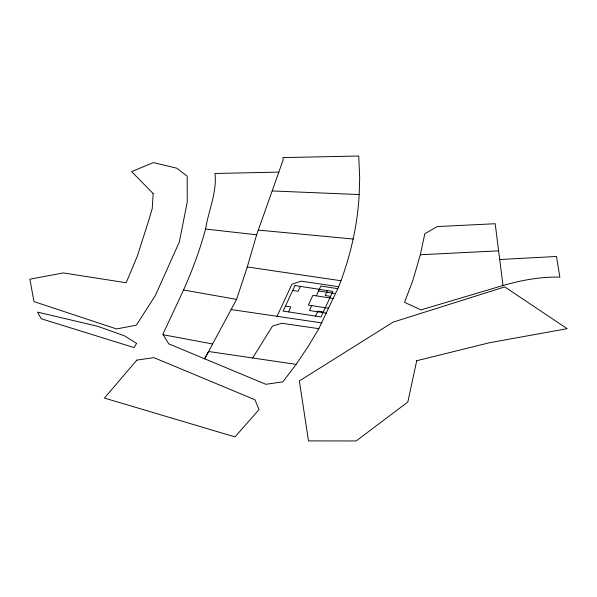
<?xml version="1.0" encoding="UTF-8"?>
<svg xmlns="http://www.w3.org/2000/svg" width="597" height="597" viewBox="0 0 597 597"><rect width="100%" height="100%" fill="white"/><g stroke="black" fill="none" stroke-linecap="round" stroke-linejoin="round"><path stroke-width="0.9" d="M359.17 194.555L359.685 178.264L358.745 156.033L282.836 157.593L283.135 159.974L256.635 234.785L247.285 266.971L236.584 299.395L204.622 358.797L208.547 351.484L296.09 364.379L308.104 346.588L318.843 328.663L338.723 286.702C350.163 257.24 357.491 226.159 359.17 194.555L272.292 190.958M420.31 254.755L424.848 233.681L437.332 226.561L495.204 223.726L502.987 285.5L420.982 309.895L404.527 302.321L412.691 280.986L420.31 254.755L498.622 250.83M296.09 364.379L282.888 381.834L265.889 384.311L168.742 343.835L162.884 334.298L181.869 293.679C191.406 272.777 199.562 251.247 205.562 229.054C208.502 210.629 217.129 192.331 214.972 173.481L278.889 172.108M277.038 316.298L291.918 284.239L301.007 281.142L338.723 286.702M288.5 311.895L290.799 306.962L285.403 306.127M300.388 286.381L298.09 291.306L292.702 290.47M311.738 305.619L309.455 310.507L326.402 313.141M316.298 295.836L320.858 286.053L337.798 288.687M315.612 316.104L317.902 311.171L323.298 312.007M327.499 290.59L325.201 295.522L330.589 296.358M252.665 357.991L272.463 326.126L281.769 323.275L318.843 328.663M502.987 285.5C521.465 280.239 540.583 276.627 559.867 277.135L556.486 256.479L499.711 259.516M258.598 230.129L353.215 239.024M205.562 229.054L256.635 234.785M247.285 266.971L340.954 280.739M231.129 309.537L321.843 322.917M318.574 290.94L335.521 293.575M333.238 298.47L312.91 295.306L308.35 305.089L328.678 308.246M183.458 289.985L236.584 299.395M163.16 334.738L212.584 343.991M153.16 193.57L152.242 208.525L149.34 218.539L137.407 255.897L126.168 282.754L63.349 272.933L29.85 279.202L33.999 301.604L116.549 328.932L136.317 325.216L155.421 295.396L179.361 241.889L187.242 202.025L187.204 176.219L176.779 168.197L153.377 162.593L131.624 171.608L153.16 193.57M416.721 360.715L407.818 402.02L356.163 440.967L308.485 440.892L299.366 380.946L393.042 322.156L504.726 286.903L567.15 328.678L489.622 342.708L416.721 360.715M295 285.545L283.112 311.052L320.999 316.94L332.887 291.426L295 285.545M136.579 343.454L134.026 347.573L41.253 318.761L37.551 312.104L98.02 326.38L124.706 335.924L136.579 343.454M136.855 360.095L104.423 398.08L235.002 436.9L259.068 409.564L254.926 399.721L153.907 357.648L136.855 360.095"/></g></svg>
